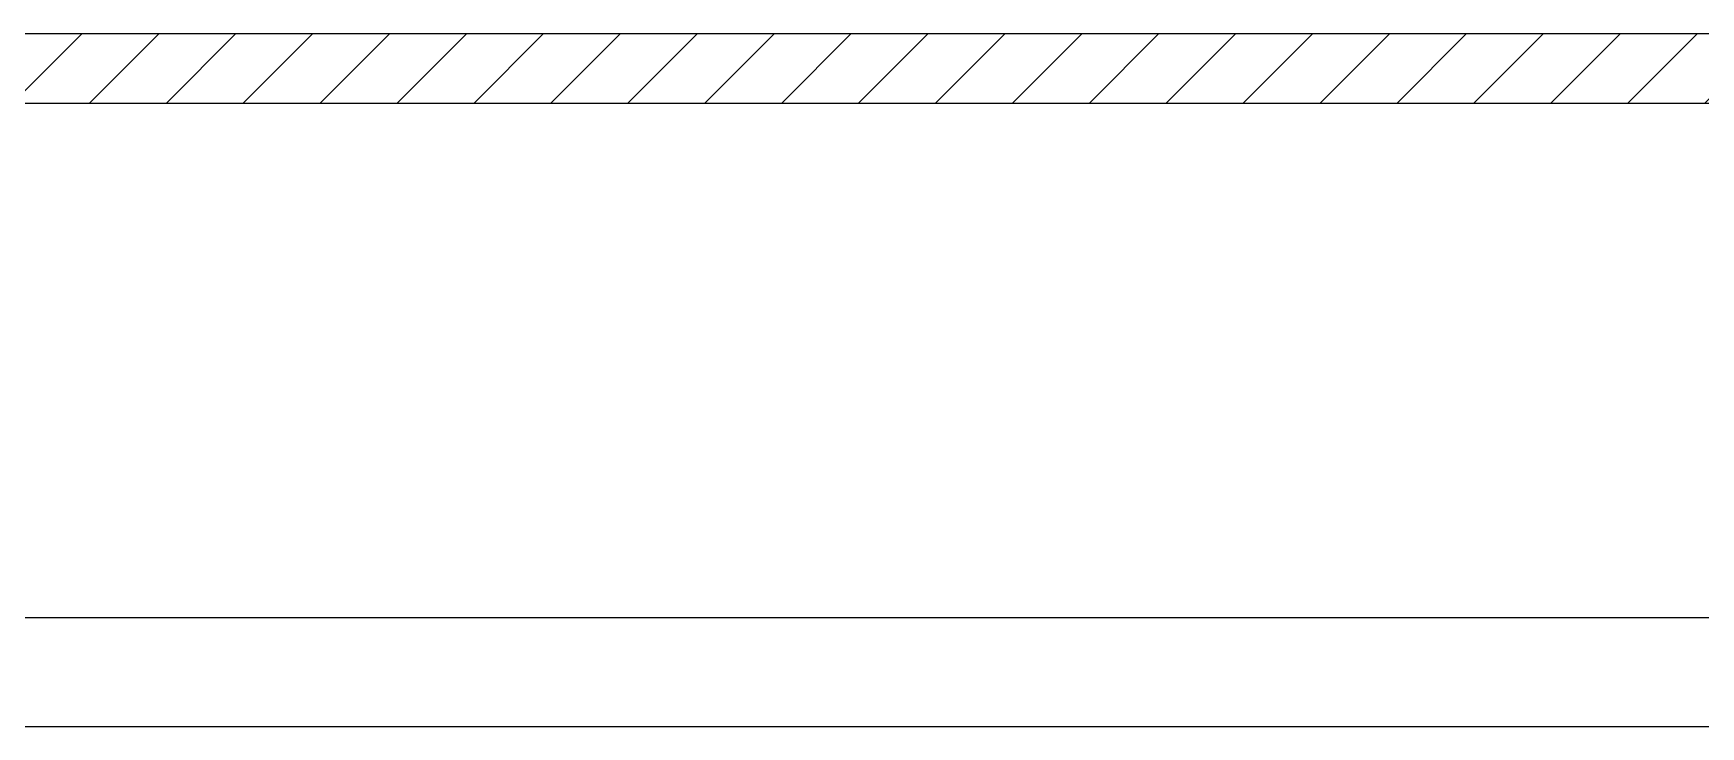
# Model space of a CAD drawing. Extents: x -6018 to -5598, y -4727 to -4430.
# Drawn here: x -5891.8 to -5738.5, y -4727.2 to -4663.5 of the extents above; entities that cross this region are included whole.
import ezdxf

# ---------------------------------------------------------------- set-up
doc = ezdxf.new("R2010")
doc.units = 0
doc.header["$LTSCALE"] = 7
doc.layers.get('0').update_dxf_attribs({"color": 2, "linetype": 'CONTINUOUS'})
doc.layers.add('HT', color=3, linetype='CONTINUOUS')

# ---------------------------------------------------------------- blocks, each defined once
blk = doc.blocks.new('BORDER')
blk.add_line((0, 0), (1, 0))

msp = doc.modelspace()

# ---------------------------------------------------------------- hatches: boundary and pattern name
at = {"layer": 'HT', "ltscale": 0.5}
h = msp.add_hatch(dxfattribs=at)
h.set_pattern_fill('ANSI31', color=256, scale=40, style=0)
h.set_pattern_definition([(45, (-5704.0853, -3921.6715), (-3.535534, 3.535534), [])])
h.paths.add_polyline_path([(-5663.92357, -4669.89149), (-5663.92357, -4663.49149), (-5951.10789, -4663.49149), (-5951.10789, -4669.89149)])

# ---------------------------------------------------------------- linework, layer by layer
at = {"color": 4}
msp.add_line((-5609.35532, -4717.18578), (-5987.35532, -4717.18578), dxfattribs=at)
at = {"layer": 'HT', "ltscale": 0.5}
for p, q in [((-5951.10789, -4663.49149), (-5663.92357, -4663.49149)), ((-5951.10789, -4669.89149), (-5663.92357, -4669.89149))]:
    msp.add_line(p, q, dxfattribs=at)

# ---------------------------------------------------------------- block references
at = {"xscale": 420, "yscale": 297, "zscale": 420}
msp.add_blockref('BORDER', (-6018.35532, -4727.18578), dxfattribs=at)

doc.saveas('drawing.dxf')
